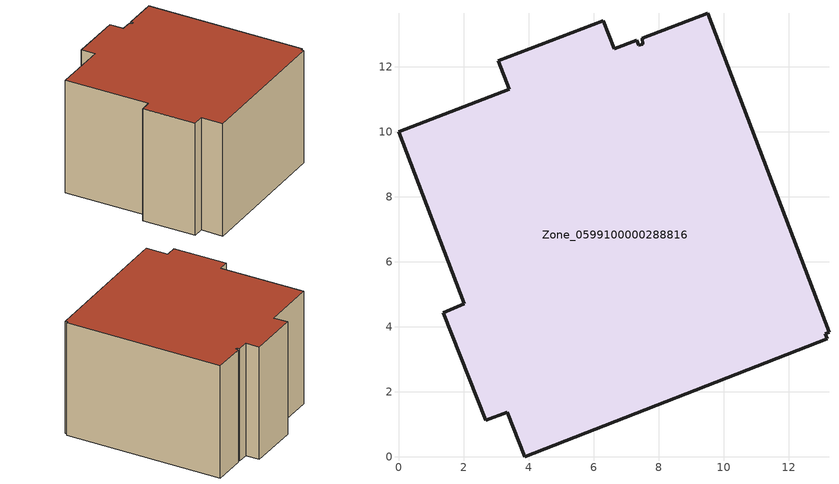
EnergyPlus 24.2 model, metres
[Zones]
Zone_0599100000288816
 floor ground (C_G): 13.24,3.84 13.12,3.79 13.18,3.63 3.88,0 3.35,1.38 2.68,1.12 1.38,4.43 2.03,4.71 0,10 3.41,11.31 3.08,12.18 6.29,13.41 6.63,12.55 7.32,12.81 7.39,12.66 7.51,12.69 7.49,12.88 9.5,13.65 z2.3
 wall outside (C_F): 1.38,4.43 2.68,1.12 3.35,1.38 3.88,0 13.18,3.63 13.12,3.79 13.24,3.84 9.5,13.65 7.49,12.88 7.51,12.69 7.39,12.66 7.32,12.81 6.63,12.55 6.29,13.41 3.08,12.18 3.41,11.31 0,10 2.03,4.71 1.38,4.43 z2.3:10
 roof outside (C_R): 13.12,3.79 13.24,3.84 9.5,13.65 7.49,12.88 7.51,12.69 7.39,12.66 7.32,12.81 6.63,12.55 6.29,13.41 3.08,12.18 3.41,11.31 0,10 2.03,4.71 1.38,4.43 2.68,1.12 3.35,1.38 3.88,0 13.18,3.63 z10
[BUILDING]
Pand.0599100000288816: North Axis=0; Terrain=City; Loads Convergence Tolerance Value=0.04; Temperature Convergence Tolerance Value=0.4; Solar Distribution=FullExterior; Maximum Number of Warmup Days=25; Minimum Number of Warmup Days=1
[Site:Location]
Rotterdam.The.Hague.AP_ZH_NLD Design_Conditions: Latitude=51.96; Longitude=4.45; Time Zone=1; Elevation=-4.5
[SITE:GROUNDTEMPERATURE:BUILDINGSURFACE]
18, 18, 18, 18, 18, 18, 18, 18, 18, 18, 18, 18
[MATERIAL] Thermal Absorptance=0.9; Solar Absorptance=0.7; Visible Absorptance=0.7
Name | Roughness | Thickness | Conductivity | Density | Specific Heat
G.TC.1946 | MediumSmooth | 0.15 | 1 | 540 | 1210
F.TC.1946 | Rough | 0.3 | 0.857143 | 1920 | 840
R.TC.1946 | MediumRough | 0.2 | 0.909091 | 1500 | 1000
[CONSTRUCTION]
C_G: G.TC.1946
C_F: F.TC.1946
C_R: R.TC.1946
[ZONE]
Zone_0599100000288816: Type=1; Multiplier=1; Ceiling Height=Autocalculate; Volume=Autocalculate; Floor Area=autocalculate; Part of Total Floor Area=Yes
[ZONEINFILTRATION:DESIGNFLOWRATE]
Infil_Zone_0599100000288816: Zone or ZoneList or Space or SpaceList=Zone_0599100000288816; Schedule=AlwaysOn; Design Flow Rate Calculation Method=Flow/Area; Flow Rate per Floor Area=0.003; Constant Term Coefficient=1; Temperature Term Coefficient=0; Velocity Term Coefficient=0; Velocity Squared Term Coefficient=0
[HVACTEMPLATE:ZONE:IDEALLOADSAIRSYSTEM]
Zone_0599100000288816: Maximum Heating Supply Air Temperature=50; Minimum Cooling Supply Air Temperature=13; Maximum Heating Supply Air Humidity Ratio=0.0156; Minimum Cooling Supply Air Humidity Ratio=0.0077; Heating Limit=NoLimit; Cooling Limit=NoLimit; Dehumidification Control Type=ConstantSensibleHeatRatio; Cooling Sensible Heat Ratio=0.7; Dehumidification Setpoint=60; Humidification Control Type=None; Humidification Setpoint=30; Outdoor Air Method=None; Outdoor Air Flow Rate per Person=0.00944; Outdoor Air Flow Rate per Zone Floor Area=0; Outdoor Air Flow Rate per Zone=0; Demand Controlled Ventilation Type=None; Outdoor Air Economizer Type=NoEconomizer; Heat Recovery Type=None; Sensible Heat Recovery Effectiveness=0.7; Latent Heat Recovery Effectiveness=0.65
[ZONECONTROL:THERMOSTAT]
ThermostatControl_Zone_0599100000288816: Zone or ZoneList=Zone_0599100000288816; Control Type Schedule=DualSetpointControlType; Control 1=Thermostat_Zone_0599100000288816; Temperature Difference Between Cutout And Setpoint=0
[THERMOSTATSETPOINT:DUALSETPOINT]
Thermostat_Zone_0599100000288816: Heating Setpoint Temperature Schedule=HeatingSetpoint_Zone_0599100000288816; Cooling Setpoint Temperature Schedule=CoolingSetpoint_Zone_0599100000288816
[SCHEDULE:COMPACT]
HeatingSetpoint_Zone_0599100000288816: Through: 12/31, For: AllDays, Until: 24:00, 21
CoolingSetpoint_Zone_0599100000288816: Through: 12/31, For: AllDays, Until: 24:00, 24
DualSetpointControlType: Through: 12/31, For: AllDays, Until: 24:00, 4
AlwaysOn: Through: 12/31, For: AllDays, Until: 24:00, 1
